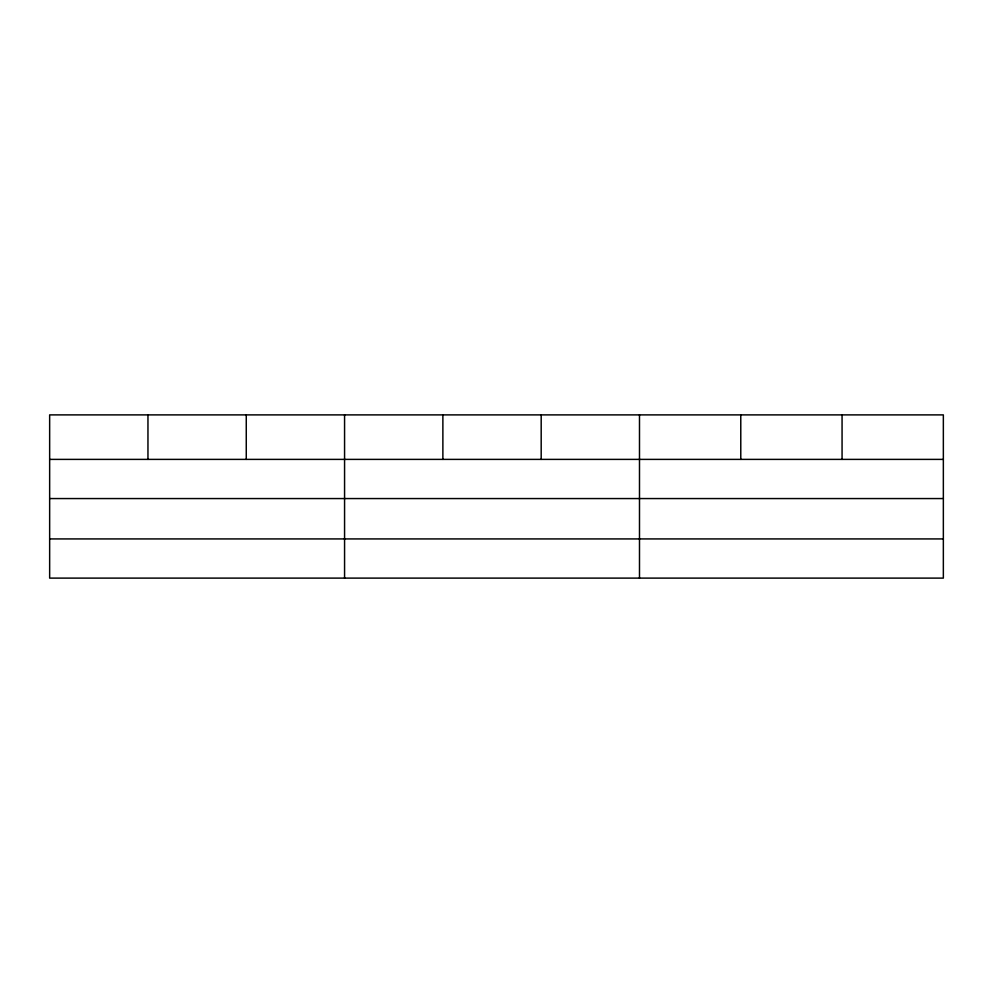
<?xml version="1.0" encoding="UTF-8"?>
<svg xmlns="http://www.w3.org/2000/svg" width="993" height="993" viewBox="0 0 993 993"><rect width="100%" height="100%" fill="white"/><g stroke="black" fill="none" stroke-linecap="round" stroke-linejoin="round"><path stroke-width="1.49" d="M943.35 498.56L943.35 414.888L49.65 414.888L49.65 578.112L943.35 578.112L943.35 498.56L49.65 498.56M49.65 459.387L943.35 459.387M49.65 538.926L943.35 538.926M842.064 414.888L842.064 459.387M740.778 414.888L740.778 459.387M639.492 414.888L639.492 578.112M541.185 414.888L541.185 459.387M442.878 414.888L442.878 459.387M344.571 414.888L344.571 578.112M246.264 414.888L246.264 459.387M147.957 414.888L147.957 459.387"/></g></svg>
